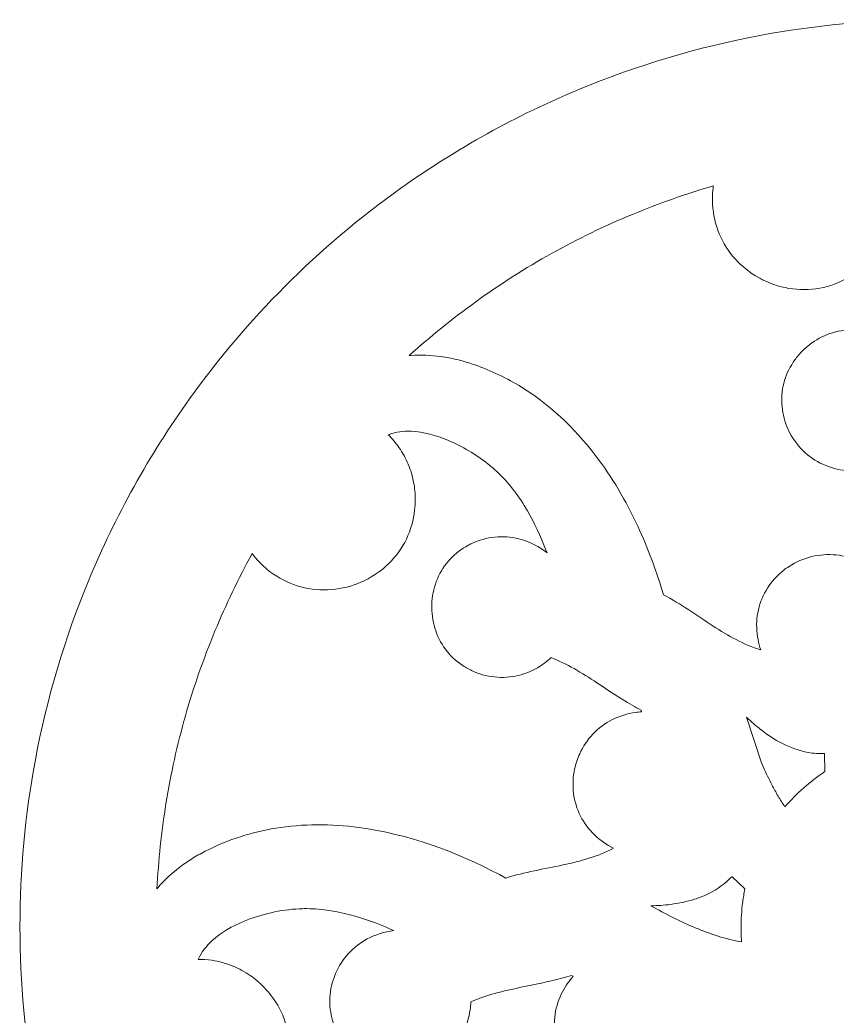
# Model space of a CAD drawing. Header units: millimetres. Extents: x -1799 to 1800, y -574 to 576.
# Drawn here: x 1067.9 to 1158, y -426 to -316.1 of the extents above; entities that cross this region are included whole.
import ezdxf

# ---------------------------------------------------------------- set-up
doc = ezdxf.new("R2010")
doc.units = ezdxf.units.MM
doc.header["$MEASUREMENT"] = 0
doc.layers.add('Layer 1', color=7, linetype='Continuous')

msp = doc.modelspace()

# ---------------------------------------------------------------- linework, layer by layer
at = {"layer": 'Layer 1', "color": 250, "lineweight": 20}
for points, knots in [([(1086.6184, -357.9063), (1082.1731, -364.1002), (1078.4155, -370.8488), (1075.4958, -377.8915), (1075.4958, -377.8915), (1072.8553, -384.2611), (1070.869, -390.9419), (1069.6016, -397.7197), (1069.6016, -397.7197), (1068.4691, -403.7761), (1067.8993, -409.9643), (1067.9032, -416.1257), (1067.9032, -416.1257), (1067.9071, -422.2782), (1068.4828, -428.4564), (1069.6167, -434.5035), (1069.6167, -434.5035), (1070.8929, -441.3094), (1072.8903, -448.0177), (1075.5442, -454.4134), (1075.5442, -454.4134), (1078.4213, -461.347), (1082.1062, -467.9963), (1086.461, -474.1108), (1086.461, -474.1108), (1089.6917, -478.647), (1093.3153, -482.9271), (1097.2557, -486.8626), (1097.2557, -486.8626), (1101.1003, -490.7023), (1105.2696, -494.2425), (1109.684, -497.4107), (1109.684, -497.4107), (1115.8778, -501.8559), (1122.6264, -505.6134), (1129.669, -508.533), (1129.669, -508.533), (1136.0386, -511.1736), (1142.7195, -513.1598), (1149.4972, -514.4272), (1149.4972, -514.4272), (1155.5536, -515.5598), (1161.7418, -516.1296), (1167.9032, -516.1257), (1167.9032, -516.1257), (1174.8277, -516.1213), (1181.7888, -515.3909), (1188.5632, -513.9567), (1188.5632, -513.9567), (1199.5211, -511.6368), (1210.2296, -507.3929), (1219.8019, -501.5767), (1219.8019, -501.5767), (1226.627, -497.4297), (1232.9965, -492.4238), (1238.64, -486.7732), (1238.64, -486.7732), (1242.4802, -482.9281), (1246.0208, -478.7584), (1249.1892, -474.3433), (1249.1892, -474.3433), (1253.634, -468.1499), (1257.3911, -461.4019), (1260.3105, -454.3599), (1260.3105, -454.3599), (1262.9511, -447.9903), (1264.9373, -441.3095), (1266.2047, -434.5318), (1266.2047, -434.5318), (1267.3373, -428.4753), (1267.9071, -422.2871), (1267.9032, -416.1257), (1267.9032, -416.1257), (1267.8993, -409.9731), (1267.3236, -403.7949), (1266.1897, -397.7478), (1266.1897, -397.7478), (1264.9135, -390.9419), (1262.9161, -384.2337), (1260.2621, -377.8379), (1260.2621, -377.8379), (1257.3849, -370.9041), (1253.6998, -364.2544), (1249.3447, -358.1396), (1249.3447, -358.1396), (1246.1142, -353.6038), (1242.4908, -349.324), (1238.5507, -345.3889), (1238.5507, -345.3889), (1234.7064, -341.5494), (1230.5375, -338.0095), (1226.1234, -334.8415), (1226.1234, -334.8415), (1219.9293, -330.396), (1213.1804, -326.6382), (1206.1373, -323.7184), (1206.1373, -323.7184), (1199.7678, -321.0778), (1193.087, -319.0915), (1186.3092, -317.8241), (1186.3092, -317.8241), (1180.2528, -316.6916), (1174.0646, -316.1218), (1167.9032, -316.1257), (1167.9032, -316.1257), (1161.7507, -316.1295), (1155.5725, -316.7053), (1149.5254, -317.8392), (1149.5254, -317.8392), (1142.7195, -319.1154), (1136.0112, -321.1128), (1129.6155, -323.7667), (1129.6155, -323.7667), (1122.6816, -326.644), (1116.0319, -330.3291), (1109.9171, -334.6842), (1109.9171, -334.6842), (1105.3812, -337.9148), (1101.1015, -341.5381), (1097.1663, -345.4783), (1097.1663, -345.4783), (1093.3266, -349.3228), (1089.7865, -353.4919), (1086.6184, -357.9063)], [0, 0, 0, 0, 0.03125, 0.03125, 0.03125, 0.03125, 0.0625, 0.0625, 0.0625, 0.0625, 0.09375, 0.09375, 0.09375, 0.09375, 0.125, 0.125, 0.125, 0.125, 0.15625, 0.15625, 0.15625, 0.15625, 0.1875, 0.1875, 0.1875, 0.1875, 0.21875, 0.21875, 0.21875, 0.21875, 0.25, 0.25, 0.25, 0.25, 0.28125, 0.28125, 0.28125, 0.28125, 0.3125, 0.3125, 0.3125, 0.3125, 0.34375, 0.34375, 0.34375, 0.34375, 0.375, 0.375, 0.375, 0.375, 0.40625, 0.40625, 0.40625, 0.40625, 0.4375, 0.4375, 0.4375, 0.4375, 0.46875, 0.46875, 0.46875, 0.46875, 0.5, 0.5, 0.5, 0.5, 0.53125, 0.53125, 0.53125, 0.53125, 0.5625, 0.5625, 0.5625, 0.5625, 0.59375, 0.59375, 0.59375, 0.59375, 0.625, 0.625, 0.625, 0.625, 0.65625, 0.65625, 0.65625, 0.65625, 0.6875, 0.6875, 0.6875, 0.6875, 0.71875, 0.71875, 0.71875, 0.71875, 0.75, 0.75, 0.75, 0.75, 0.78125, 0.78125, 0.78125, 0.78125, 0.8125, 0.8125, 0.8125, 0.8125, 0.84375, 0.84375, 0.84375, 0.84375, 0.875, 0.875, 0.875, 0.875, 0.90625, 0.90625, 0.90625, 0.90625, 0.9375, 0.9375, 0.9375, 0.9375, 1, 1, 1, 1]), ([(1138.8893, -379.5245), (1138.1317, -376.9361), (1137.192, -374.3916), (1136.053, -371.9469), (1136.053, -371.9469), (1134.767, -369.1866), (1133.2121, -366.5262), (1131.3606, -364.1086), (1131.3606, -364.1086), (1129.0588, -361.1031), (1126.2116, -358.4086), (1122.9673, -356.4575), (1122.9673, -356.4575), (1121.3213, -355.4676), (1119.5557, -354.6536), (1117.7325, -354.0494), (1117.7325, -354.0494), (1117.1866, -353.8684), (1116.6328, -353.7093), (1116.0735, -353.5752), (1116.0735, -353.5752), (1115.498, -353.4372), (1114.9155, -353.3255), (1114.3294, -353.2437), (1114.3294, -353.2437), (1113.2486, -353.0929), (1112.147, -353.0439), (1111.058, -353.1156), (1111.058, -353.1156), (1111.058, -353.1156), (1110.8382, -353.1318), (1110.8382, -353.1318), (1110.8382, -353.1318), (1113.1816, -351.0369), (1115.6328, -349.0555), (1118.1808, -347.215), (1118.1808, -347.215), (1120.8649, -345.2761), (1123.665, -343.488), (1126.5563, -341.8744), (1126.5563, -341.8744), (1129.4364, -340.2671), (1132.4166, -338.8278), (1135.4641, -337.5664), (1135.4641, -337.5664), (1138.3805, -336.3593), (1141.3669, -335.3111), (1144.3942, -334.4179), (1144.3942, -334.4179), (1144.3049, -335.1013), (1144.2761, -335.7961), (1144.3162, -336.4842), (1144.3162, -336.4842), (1144.3805, -337.5859), (1144.6283, -338.6933), (1145.0528, -339.712), (1145.0528, -339.712), (1145.4776, -340.7318), (1146.09, -341.6897), (1146.8324, -342.5078), (1146.8324, -342.5078), (1147.5636, -343.3136), (1148.4386, -344.0065), (1149.387, -344.5399), (1149.387, -344.5399), (1149.5532, -344.6334), (1149.722, -344.7223), (1149.893, -344.8065), (1149.893, -344.8065), (1150.9109, -345.3073), (1152.0266, -345.6447), (1153.1522, -345.7858), (1153.1522, -345.7858), (1154.2793, -345.9272), (1155.4488, -345.8736), (1156.556, -345.6196), (1156.556, -345.6196), (1157.6239, -345.3747), (1158.6625, -344.9356), (1159.5863, -344.3463), (1159.5863, -344.3463), (1160.2279, -343.9371), (1160.8252, -343.451), (1161.363, -342.9126), (1161.363, -342.9126), (1161.5032, -342.7721), (1161.6393, -342.6275), (1161.771, -342.4791), (1161.771, -342.4791), (1162.5109, -341.6451), (1163.1202, -340.675), (1163.5481, -339.6454), (1163.5481, -339.6454), (1163.8206, -338.9896), (1164.0242, -338.3003), (1164.1477, -337.6009), (1164.1477, -337.6009), (1164.2531, -337.0041), (1164.3012, -336.3941), (1164.288, -335.7883), (1164.288, -335.7883), (1164.288, -335.7883), (1164.3735, -335.8268), (1164.3735, -335.8268), (1164.3735, -335.8268), (1165.1138, -336.1685), (1165.7782, -336.6933), (1166.3333, -337.2905), (1166.3333, -337.2905), (1167.2827, -338.3118), (1167.9807, -339.5729), (1168.5093, -340.8633), (1168.5093, -340.8633), (1169.2987, -342.7902), (1169.7789, -344.8786), (1169.8779, -346.9586), (1169.8779, -346.9586), (1169.8861, -347.1305), (1169.8912, -347.3026), (1169.8927, -347.4747), (1169.8927, -347.4747), (1169.9, -348.3161), (1169.8432, -349.1599), (1169.7308, -349.9938), (1169.7308, -349.9938), (1169.6146, -350.8563), (1169.4388, -351.712), (1169.2171, -352.5536), (1169.2171, -352.5536), (1168.8184, -354.0662), (1168.2698, -355.5411), (1167.6463, -356.9757), (1167.6463, -356.9757), (1167.6463, -356.9757), (1167.4677, -357.381), (1167.4677, -357.381), (1167.4677, -357.381), (1167.3482, -356.3541), (1167.0386, -355.3292), (1166.5483, -354.4191), (1166.5483, -354.4191), (1166.1336, -353.6494), (1165.5801, -352.9406), (1164.9334, -352.3521), (1164.9334, -352.3521), (1164.2869, -351.7638), (1163.5303, -351.2789), (1162.7262, -350.936), (1162.7262, -350.936), (1162.5907, -350.8782), (1162.4535, -350.8242), (1162.315, -350.7741), (1162.315, -350.7741), (1161.5077, -350.4822), (1160.6401, -350.3218), (1159.7817, -350.3105), (1159.7817, -350.3105), (1158.9225, -350.2991), (1158.0486, -350.4382), (1157.2362, -350.7184), (1157.2362, -350.7184), (1156.4426, -350.9921), (1155.6872, -351.4077), (1155.0245, -351.923), (1155.0245, -351.923), (1154.749, -352.1372), (1154.4869, -352.3696), (1154.2403, -352.6166), (1154.2403, -352.6166), (1153.9305, -352.9268), (1153.6432, -353.2615), (1153.3861, -353.6166), (1153.3861, -353.6166), (1152.8934, -354.297), (1152.5052, -355.0677), (1152.261, -355.8713), (1152.261, -355.8713), (1152.0103, -356.6963), (1151.9044, -357.5781), (1151.9487, -358.4392), (1151.9487, -358.4392), (1151.993, -359.2993), (1152.1869, -360.163), (1152.5103, -360.9613), (1152.5103, -360.9613), (1152.8713, -361.8525), (1153.406, -362.6905), (1154.0638, -363.3918), (1154.0638, -363.3918), (1154.6689, -364.037), (1155.3962, -364.5852), (1156.1835, -364.9884), (1156.1835, -364.9884), (1156.9696, -365.391), (1157.8361, -365.6597), (1158.7103, -365.7855), (1158.7103, -365.7855), (1159.0136, -365.8291), (1159.3196, -365.8564), (1159.6257, -365.8682), (1159.6257, -365.8682), (1159.9955, -366.7262), (1160.2921, -367.617), (1160.5416, -368.5174), (1160.5416, -368.5174), (1160.804, -369.464), (1161.0163, -370.4244), (1161.2163, -371.3861), (1161.2163, -371.3861), (1161.5305, -372.8962), (1161.8155, -374.4147), (1162.2195, -375.9033), (1162.2195, -375.9033), (1162.3179, -376.2661), (1162.4235, -376.6272), (1162.5381, -376.9853), (1162.5381, -376.9853), (1162.5381, -376.9853), (1162.4443, -377.1593), (1162.4443, -377.1593), (1162.4443, -377.1593), (1161.8491, -376.6358), (1161.1797, -376.1836), (1160.4642, -375.8424), (1160.4642, -375.8424), (1159.6734, -375.4652), (1158.8067, -375.217), (1157.9354, -375.125), (1157.9354, -375.125), (1157.0375, -375.0302), (1156.1099, -375.0976), (1155.2336, -375.3145), (1155.2336, -375.3145), (1154.3582, -375.5313), (1153.5087, -375.9019), (1152.7525, -376.3932), (1152.7525, -376.3932), (1152.3377, -376.6627), (1151.9457, -376.9712), (1151.5868, -377.3115), (1151.5868, -377.3115), (1150.9746, -377.8919), (1150.4477, -378.5787), (1150.0523, -379.3238), (1150.0523, -379.3238), (1149.6414, -380.0983), (1149.3633, -380.9579), (1149.2432, -381.8264), (1149.2432, -381.8264), (1149.1235, -382.6925), (1149.1572, -383.5898), (1149.3225, -384.4484), (1149.3225, -384.4484), (1149.3975, -384.838), (1149.4994, -385.2232), (1149.6241, -385.5999), (1149.6241, -385.5999), (1147.7537, -385.0259), (1146.0206, -384.0303), (1144.378, -382.9674), (1144.378, -382.9674), (1143.472, -382.381), (1142.5822, -381.7698), (1141.6782, -381.1803), (1141.6782, -381.1803), (1140.7726, -380.5897), (1139.8505, -380.0194), (1138.8893, -379.5245)], [0, 0, 0, 0, 0.01470588, 0.01470588, 0.01470588, 0.01470588, 0.02941176, 0.02941176, 0.02941176, 0.02941176, 0.04411765, 0.04411765, 0.04411765, 0.04411765, 0.05882353, 0.05882353, 0.05882353, 0.05882353, 0.07352941, 0.07352941, 0.07352941, 0.07352941, 0.08823529, 0.08823529, 0.08823529, 0.08823529, 0.10294118, 0.10294118, 0.10294118, 0.10294118, 0.11764706, 0.11764706, 0.11764706, 0.11764706, 0.13235294, 0.13235294, 0.13235294, 0.13235294, 0.14705882, 0.14705882, 0.14705882, 0.14705882, 0.16176471, 0.16176471, 0.16176471, 0.16176471, 0.17647059, 0.17647059, 0.17647059, 0.17647059, 0.19117647, 0.19117647, 0.19117647, 0.19117647, 0.20588235, 0.20588235, 0.20588235, 0.20588235, 0.22058824, 0.22058824, 0.22058824, 0.22058824, 0.23529412, 0.23529412, 0.23529412, 0.23529412, 0.25, 0.25, 0.25, 0.25, 0.26470588, 0.26470588, 0.26470588, 0.26470588, 0.27941176, 0.27941176, 0.27941176, 0.27941176, 0.29411765, 0.29411765, 0.29411765, 0.29411765, 0.30882353, 0.30882353, 0.30882353, 0.30882353, 0.32352941, 0.32352941, 0.32352941, 0.32352941, 0.33823529, 0.33823529, 0.33823529, 0.33823529, 0.35294118, 0.35294118, 0.35294118, 0.35294118, 0.36764706, 0.36764706, 0.36764706, 0.36764706, 0.38235294, 0.38235294, 0.38235294, 0.38235294, 0.39705882, 0.39705882, 0.39705882, 0.39705882, 0.41176471, 0.41176471, 0.41176471, 0.41176471, 0.42647059, 0.42647059, 0.42647059, 0.42647059, 0.44117647, 0.44117647, 0.44117647, 0.44117647, 0.45588235, 0.45588235, 0.45588235, 0.45588235, 0.47058824, 0.47058824, 0.47058824, 0.47058824, 0.48529412, 0.48529412, 0.48529412, 0.48529412, 0.5, 0.5, 0.5, 0.5, 0.51470588, 0.51470588, 0.51470588, 0.51470588, 0.52941176, 0.52941176, 0.52941176, 0.52941176, 0.54411765, 0.54411765, 0.54411765, 0.54411765, 0.55882353, 0.55882353, 0.55882353, 0.55882353, 0.57352941, 0.57352941, 0.57352941, 0.57352941, 0.58823529, 0.58823529, 0.58823529, 0.58823529, 0.60294118, 0.60294118, 0.60294118, 0.60294118, 0.61764706, 0.61764706, 0.61764706, 0.61764706, 0.63235294, 0.63235294, 0.63235294, 0.63235294, 0.64705882, 0.64705882, 0.64705882, 0.64705882, 0.66176471, 0.66176471, 0.66176471, 0.66176471, 0.67647059, 0.67647059, 0.67647059, 0.67647059, 0.69117647, 0.69117647, 0.69117647, 0.69117647, 0.70588235, 0.70588235, 0.70588235, 0.70588235, 0.72058824, 0.72058824, 0.72058824, 0.72058824, 0.73529412, 0.73529412, 0.73529412, 0.73529412, 0.75, 0.75, 0.75, 0.75, 0.76470588, 0.76470588, 0.76470588, 0.76470588, 0.77941176, 0.77941176, 0.77941176, 0.77941176, 0.79411765, 0.79411765, 0.79411765, 0.79411765, 0.80882353, 0.80882353, 0.80882353, 0.80882353, 0.82352941, 0.82352941, 0.82352941, 0.82352941, 0.83823529, 0.83823529, 0.83823529, 0.83823529, 0.85294118, 0.85294118, 0.85294118, 0.85294118, 0.86764706, 0.86764706, 0.86764706, 0.86764706, 0.88235294, 0.88235294, 0.88235294, 0.88235294, 0.89705882, 0.89705882, 0.89705882, 0.89705882, 0.91176471, 0.91176471, 0.91176471, 0.91176471, 0.92647059, 0.92647059, 0.92647059, 0.92647059, 0.94117647, 0.94117647, 0.94117647, 0.94117647, 0.95588235, 0.95588235, 0.95588235, 0.95588235, 0.97058824, 0.97058824, 0.97058824, 0.97058824, 1, 1, 1, 1]), ([(1089.417, -383.5139), (1090.6265, -380.6015), (1091.9981, -377.7521), (1093.5075, -374.9832), (1093.5075, -374.9832), (1094.0135, -375.6335), (1094.5919, -376.235), (1095.2301, -376.7562), (1095.2301, -376.7562), (1096.079, -377.4495), (1097.0549, -378.0123), (1098.0842, -378.3886), (1098.0842, -378.3886), (1099.1463, -378.7768), (1100.294, -378.9776), (1101.4248, -378.98), (1101.4248, -378.98), (1102.5542, -378.9825), (1103.6986, -378.7894), (1104.7669, -378.4227), (1104.7669, -378.4227), (1105.1713, -378.2839), (1105.5679, -378.1197), (1105.952, -377.9319), (1105.952, -377.9319), (1106.9213, -377.458), (1107.8273, -376.8225), (1108.5974, -376.0668), (1108.5974, -376.0668), (1109.3873, -375.2917), (1110.0539, -374.3673), (1110.5344, -373.3703), (1110.5344, -373.3703), (1111.0144, -372.3746), (1111.3209, -371.2798), (1111.4435, -370.1813), (1111.4435, -370.1813), (1111.4879, -369.783), (1111.5094, -369.3816), (1111.5091, -368.9809), (1111.5091, -368.9809), (1111.5087, -368.3601), (1111.4505, -367.7366), (1111.3356, -367.1266), (1111.3356, -367.1266), (1111.2068, -366.4437), (1111.0055, -365.7707), (1110.7377, -365.1295), (1110.7377, -365.1295), (1110.4654, -364.4773), (1110.1214, -363.8509), (1109.7174, -363.2711), (1109.7174, -363.2711), (1109.3693, -362.7716), (1108.9737, -362.3023), (1108.5407, -361.8745), (1108.5407, -361.8745), (1108.5407, -361.8745), (1108.625, -361.8425), (1108.625, -361.8425), (1108.625, -361.8425), (1109.3908, -361.5599), (1110.2328, -361.461), (1111.0486, -361.4908), (1111.0486, -361.4908), (1112.4421, -361.5418), (1113.8275, -361.94), (1115.1137, -362.4787), (1115.1137, -362.4787), (1116.6987, -363.1425), (1118.2004, -364.0415), (1119.5482, -365.1076), (1119.5482, -365.1076), (1119.9716, -365.4426), (1120.3812, -365.7968), (1120.7663, -366.1753), (1120.7663, -366.1753), (1121.3664, -366.765), (1121.9229, -367.4018), (1122.4332, -368.0709), (1122.4332, -368.0709), (1122.9609, -368.7629), (1123.4417, -369.4923), (1123.8799, -370.2442), (1123.8799, -370.2442), (1124.6675, -371.5955), (1125.3224, -373.0261), (1125.8958, -374.4812), (1125.8958, -374.4812), (1125.8958, -374.4812), (1126.0563, -374.8946), (1126.0563, -374.8946), (1126.0563, -374.8946), (1125.8205, -374.7078), (1125.5749, -374.5328), (1125.3209, -374.3717), (1125.3209, -374.3717), (1124.5846, -373.9044), (1123.7628, -373.5491), (1122.9155, -373.3431), (1122.9155, -373.3431), (1122.0615, -373.1355), (1121.1595, -373.0739), (1120.2852, -373.1628), (1120.2852, -373.1628), (1119.4111, -373.2517), (1118.5405, -373.4925), (1117.7447, -373.8648), (1117.7447, -373.8648), (1117.6122, -373.9268), (1117.4813, -373.9926), (1117.3524, -374.0619), (1117.3524, -374.0619), (1116.6155, -374.4584), (1115.9337, -374.9812), (1115.3633, -375.5935), (1115.3633, -375.5935), (1114.7776, -376.2221), (1114.2944, -376.9634), (1113.9568, -377.7535), (1113.9568, -377.7535), (1113.6198, -378.5421), (1113.419, -379.4), (1113.3566, -380.2554), (1113.3566, -380.2554), (1113.3415, -380.4629), (1113.3342, -380.671), (1113.3343, -380.8791), (1113.3343, -380.8791), (1113.3343, -380.8791), (1113.3347, -380.9522), (1113.3347, -380.9522), (1113.3347, -380.9522), (1113.3424, -381.8161), (1113.4843, -382.6915), (1113.7675, -383.5077), (1113.7675, -383.5077), (1114.0515, -384.3261), (1114.4857, -385.106), (1115.0328, -385.7777), (1115.0328, -385.7777), (1115.5607, -386.4258), (1116.2066, -386.9914), (1116.9158, -387.4339), (1116.9158, -387.4339), (1117.2649, -387.6517), (1117.6325, -387.8425), (1118.0114, -388.0029), (1118.0114, -388.0029), (1118.8199, -388.3452), (1119.6979, -388.554), (1120.574, -388.6107), (1120.574, -388.6107), (1121.4504, -388.6676), (1122.3492, -388.5728), (1123.1942, -388.333), (1123.1942, -388.333), (1124.0293, -388.096), (1124.8332, -387.7112), (1125.5476, -387.2181), (1125.5476, -387.2181), (1125.8877, -386.9833), (1126.2111, -386.7227), (1126.5144, -386.4421), (1126.5144, -386.4421), (1127.3825, -386.7871), (1128.2218, -387.2071), (1129.0348, -387.6671), (1129.0348, -387.6671), (1129.8897, -388.1509), (1130.7188, -388.6798), (1131.5403, -389.2184), (1131.5403, -389.2184), (1132.8284, -390.0629), (1134.1019, -390.934), (1135.4381, -391.7004), (1135.4381, -391.7004), (1135.7657, -391.8883), (1136.0972, -392.0699), (1136.433, -392.243), (1136.433, -392.243), (1136.433, -392.243), (1136.4883, -392.4275), (1136.4883, -392.4275), (1136.4883, -392.4275), (1136.266, -392.4423), (1136.0441, -392.4649), (1135.8235, -392.4958), (1135.8235, -392.4958), (1134.9366, -392.6199), (1134.056, -392.8838), (1133.2556, -393.2855), (1133.2556, -393.2855), (1132.4532, -393.6883), (1131.711, -394.2409), (1131.0952, -394.8944), (1131.0952, -394.8944), (1130.5018, -395.5242), (1130.0087, -396.2634), (1129.6497, -397.0507), (1129.6497, -397.0507), (1129.4043, -397.5886), (1129.2169, -398.1568), (1129.0935, -398.735), (1129.0935, -398.735), (1128.9087, -399.601), (1128.8654, -400.5097), (1128.973, -401.3886), (1128.973, -401.3886), (1129.0808, -402.2688), (1129.3449, -403.1437), (1129.7478, -403.9336), (1129.7478, -403.9336), (1130.1367, -404.696), (1130.6656, -405.3993), (1131.2839, -405.991), (1131.2839, -405.991), (1131.9033, -406.5836), (1132.6251, -407.0796), (1133.3896, -407.4674), (1133.3896, -407.4674), (1131.6642, -408.3846), (1129.7369, -408.9059), (1127.8261, -409.315), (1127.8261, -409.315), (1126.7702, -409.5411), (1125.7081, -409.7377), (1124.6513, -409.9599), (1124.6513, -409.9599), (1123.5926, -410.1824), (1122.5365, -410.4309), (1121.5062, -410.7607), (1121.5062, -410.7607), (1121.5062, -410.7607), (1120.809, -410.3853), (1120.809, -410.3853), (1120.809, -410.3853), (1115.9851, -407.831), (1110.6931, -405.9009), (1105.2821, -405.1836), (1105.2821, -405.1836), (1102.253, -404.782), (1099.1312, -404.7679), (1096.1156, -405.2606), (1096.1156, -405.2606), (1093.4944, -405.6889), (1090.9061, -406.5152), (1088.5325, -407.7071), (1088.5325, -407.7071), (1088.0174, -407.9657), (1087.5124, -408.2456), (1087.0212, -408.5472), (1087.0212, -408.5472), (1086.5181, -408.8562), (1086.0286, -409.1887), (1085.5576, -409.5447), (1085.5576, -409.5447), (1084.6654, -410.2191), (1083.8332, -410.9842), (1083.0987, -411.8276), (1083.0987, -411.8276), (1083.0987, -411.8276), (1083.0084, -411.9323), (1083.0084, -411.9323), (1083.0084, -411.9323), (1083.1832, -408.7975), (1083.5138, -405.6667), (1084.0124, -402.5669), (1084.0124, -402.5669), (1084.5387, -399.2952), (1085.2544, -396.048), (1086.1593, -392.8601), (1086.1593, -392.8601), (1087.0602, -389.6863), (1088.1516, -386.5608), (1089.417, -383.5139)], [0, 0, 0, 0, 0.01428571, 0.01428571, 0.01428571, 0.01428571, 0.02857143, 0.02857143, 0.02857143, 0.02857143, 0.04285714, 0.04285714, 0.04285714, 0.04285714, 0.05714286, 0.05714286, 0.05714286, 0.05714286, 0.07142857, 0.07142857, 0.07142857, 0.07142857, 0.08571429, 0.08571429, 0.08571429, 0.08571429, 0.1, 0.1, 0.1, 0.1, 0.11428571, 0.11428571, 0.11428571, 0.11428571, 0.12857143, 0.12857143, 0.12857143, 0.12857143, 0.14285714, 0.14285714, 0.14285714, 0.14285714, 0.15714286, 0.15714286, 0.15714286, 0.15714286, 0.17142857, 0.17142857, 0.17142857, 0.17142857, 0.18571429, 0.18571429, 0.18571429, 0.18571429, 0.2, 0.2, 0.2, 0.2, 0.21428571, 0.21428571, 0.21428571, 0.21428571, 0.22857143, 0.22857143, 0.22857143, 0.22857143, 0.24285714, 0.24285714, 0.24285714, 0.24285714, 0.25714286, 0.25714286, 0.25714286, 0.25714286, 0.27142857, 0.27142857, 0.27142857, 0.27142857, 0.28571429, 0.28571429, 0.28571429, 0.28571429, 0.3, 0.3, 0.3, 0.3, 0.31428571, 0.31428571, 0.31428571, 0.31428571, 0.32857143, 0.32857143, 0.32857143, 0.32857143, 0.34285714, 0.34285714, 0.34285714, 0.34285714, 0.35714286, 0.35714286, 0.35714286, 0.35714286, 0.37142857, 0.37142857, 0.37142857, 0.37142857, 0.38571429, 0.38571429, 0.38571429, 0.38571429, 0.4, 0.4, 0.4, 0.4, 0.41428571, 0.41428571, 0.41428571, 0.41428571, 0.42857143, 0.42857143, 0.42857143, 0.42857143, 0.44285714, 0.44285714, 0.44285714, 0.44285714, 0.45714286, 0.45714286, 0.45714286, 0.45714286, 0.47142857, 0.47142857, 0.47142857, 0.47142857, 0.48571429, 0.48571429, 0.48571429, 0.48571429, 0.5, 0.5, 0.5, 0.5, 0.51428571, 0.51428571, 0.51428571, 0.51428571, 0.52857143, 0.52857143, 0.52857143, 0.52857143, 0.54285714, 0.54285714, 0.54285714, 0.54285714, 0.55714286, 0.55714286, 0.55714286, 0.55714286, 0.57142857, 0.57142857, 0.57142857, 0.57142857, 0.58571429, 0.58571429, 0.58571429, 0.58571429, 0.6, 0.6, 0.6, 0.6, 0.61428571, 0.61428571, 0.61428571, 0.61428571, 0.62857143, 0.62857143, 0.62857143, 0.62857143, 0.64285714, 0.64285714, 0.64285714, 0.64285714, 0.65714286, 0.65714286, 0.65714286, 0.65714286, 0.67142857, 0.67142857, 0.67142857, 0.67142857, 0.68571429, 0.68571429, 0.68571429, 0.68571429, 0.7, 0.7, 0.7, 0.7, 0.71428571, 0.71428571, 0.71428571, 0.71428571, 0.72857143, 0.72857143, 0.72857143, 0.72857143, 0.74285714, 0.74285714, 0.74285714, 0.74285714, 0.75714286, 0.75714286, 0.75714286, 0.75714286, 0.77142857, 0.77142857, 0.77142857, 0.77142857, 0.78571429, 0.78571429, 0.78571429, 0.78571429, 0.8, 0.8, 0.8, 0.8, 0.81428571, 0.81428571, 0.81428571, 0.81428571, 0.82857143, 0.82857143, 0.82857143, 0.82857143, 0.84285714, 0.84285714, 0.84285714, 0.84285714, 0.85714286, 0.85714286, 0.85714286, 0.85714286, 0.87142857, 0.87142857, 0.87142857, 0.87142857, 0.88571429, 0.88571429, 0.88571429, 0.88571429, 0.9, 0.9, 0.9, 0.9, 0.91428571, 0.91428571, 0.91428571, 0.91428571, 0.92857143, 0.92857143, 0.92857143, 0.92857143, 0.94285714, 0.94285714, 0.94285714, 0.94285714, 0.95714286, 0.95714286, 0.95714286, 0.95714286, 0.97142857, 0.97142857, 0.97142857, 0.97142857, 1, 1, 1, 1]), ([(1151.5433, -401.7211), (1151.3021, -401.3172), (1151.0736, -400.9055), (1150.8563, -400.4883), (1150.8563, -400.4883), (1150.5301, -399.8621), (1150.2286, -399.2227), (1149.9458, -398.5758), (1149.9458, -398.5758), (1149.9458, -398.5758), (1149.6744, -397.94), (1149.6744, -397.94), (1149.6744, -397.94), (1149.6744, -397.94), (1148.0422, -393.0054), (1148.0422, -393.0054), (1148.0422, -393.0054), (1148.5659, -393.5099), (1149.1149, -393.9901), (1149.6904, -394.4347), (1149.6904, -394.4347), (1150.4049, -394.9866), (1151.1652, -395.4873), (1151.9677, -395.9009), (1151.9677, -395.9009), (1152.8776, -396.3698), (1153.8598, -396.7317), (1154.8675, -396.9117), (1154.8675, -396.9117), (1155.4563, -397.0169), (1156.06, -397.061), (1156.6576, -397.0359), (1156.6576, -397.0359), (1156.6576, -397.0359), (1156.6894, -399.0147), (1156.6894, -399.0147), (1156.6894, -399.0147), (1155.0512, -400.1265), (1153.6061, -401.404), (1152.2987, -402.8978), (1152.2987, -402.8978), (1152.0337, -402.5143), (1151.7821, -402.1213), (1151.5433, -401.7211)], [0, 0, 0, 0, 0.08333333, 0.08333333, 0.08333333, 0.08333333, 0.16666667, 0.16666667, 0.16666667, 0.16666667, 0.25, 0.25, 0.25, 0.25, 0.33333333, 0.33333333, 0.33333333, 0.33333333, 0.41666667, 0.41666667, 0.41666667, 0.41666667, 0.5, 0.5, 0.5, 0.5, 0.58333333, 0.58333333, 0.58333333, 0.58333333, 0.66666667, 0.66666667, 0.66666667, 0.66666667, 0.75, 0.75, 0.75, 0.75, 0.83333333, 0.83333333, 0.83333333, 0.83333333, 1, 1, 1, 1]), ([(1143.526, -412.6397), (1144.5031, -412.2033), (1145.4306, -411.6029), (1146.1914, -410.8502), (1146.1914, -410.8502), (1146.2806, -410.7619), (1146.3678, -410.6714), (1146.4528, -410.579), (1146.4528, -410.579), (1146.4528, -410.579), (1147.8752, -411.9546), (1147.8752, -411.9546), (1147.8752, -411.9546), (1147.7808, -412.4315), (1147.7014, -412.9116), (1147.6378, -413.3936), (1147.6378, -413.3936), (1147.5733, -413.8832), (1147.5252, -414.3753), (1147.4942, -414.8682), (1147.4942, -414.8682), (1147.4477, -415.6093), (1147.4401, -416.3539), (1147.4723, -417.0958), (1147.4723, -417.0958), (1147.4826, -417.3328), (1147.497, -417.5696), (1147.5154, -417.8061), (1147.5154, -417.8061), (1145.7632, -417.4888), (1144.0487, -416.9347), (1142.4055, -416.2486), (1142.4055, -416.2486), (1141.5648, -415.8975), (1140.7384, -415.5112), (1139.924, -415.1026), (1139.924, -415.1026), (1139.1099, -414.6942), (1138.307, -414.2632), (1137.5108, -413.821), (1137.5108, -413.821), (1138.2376, -413.8074), (1138.965, -413.7587), (1139.686, -413.6662), (1139.686, -413.6662), (1140.5818, -413.5513), (1141.4738, -413.3678), (1142.334, -413.0927), (1142.334, -413.0927), (1142.7389, -412.9632), (1143.1379, -412.813), (1143.526, -412.6397)], [0, 0, 0, 0, 0.07142857, 0.07142857, 0.07142857, 0.07142857, 0.14285714, 0.14285714, 0.14285714, 0.14285714, 0.21428571, 0.21428571, 0.21428571, 0.21428571, 0.28571429, 0.28571429, 0.28571429, 0.28571429, 0.35714286, 0.35714286, 0.35714286, 0.35714286, 0.42857143, 0.42857143, 0.42857143, 0.42857143, 0.5, 0.5, 0.5, 0.5, 0.57142857, 0.57142857, 0.57142857, 0.57142857, 0.64285714, 0.64285714, 0.64285714, 0.64285714, 0.71428571, 0.71428571, 0.71428571, 0.71428571, 0.78571429, 0.78571429, 0.78571429, 0.78571429, 0.85714286, 0.85714286, 0.85714286, 0.85714286, 1, 1, 1, 1]), ([(1089.066, -417.6971), (1090.0877, -416.7469), (1091.3497, -416.0486), (1092.6408, -415.5197), (1092.6408, -415.5197), (1094.5594, -414.7338), (1096.6379, -414.2548), (1098.7087, -414.1523), (1098.7087, -414.1523), (1098.8897, -414.1433), (1099.0709, -414.1377), (1099.2521, -414.1362), (1099.2521, -414.1362), (1100.0935, -414.1289), (1100.9373, -414.1857), (1101.7712, -414.298), (1101.7712, -414.298), (1102.6337, -414.4142), (1103.4894, -414.5899), (1104.3309, -414.8117), (1104.3309, -414.8117), (1105.8433, -415.2103), (1107.318, -415.7588), (1108.7524, -416.3823), (1108.7524, -416.3823), (1108.7524, -416.3823), (1109.1581, -416.5611), (1109.1581, -416.5611), (1109.1581, -416.5611), (1108.132, -416.6802), (1107.1078, -416.9897), (1106.1983, -417.4796), (1106.1983, -417.4796), (1105.428, -417.8946), (1104.7188, -418.4486), (1104.1299, -419.0957), (1104.1299, -419.0957), (1103.5411, -419.7427), (1103.0559, -420.4998), (1102.7127, -421.3045), (1102.7127, -421.3045), (1102.6557, -421.4381), (1102.6024, -421.5734), (1102.5529, -421.71), (1102.5529, -421.71), (1102.2605, -422.5166), (1102.0994, -423.3836), (1102.0873, -424.2415), (1102.0873, -424.2415), (1102.0752, -425.1003), (1102.2135, -425.9739), (1102.4929, -426.7861), (1102.4929, -426.7861), (1102.7658, -427.5793), (1103.1804, -428.3344), (1103.6946, -428.9971), (1103.6946, -428.9971), (1103.9104, -429.2752), (1104.1449, -429.5398), (1104.394, -429.7886), (1104.394, -429.7886), (1104.7045, -430.0986), (1105.0395, -430.3862), (1105.395, -430.6435), (1105.395, -430.6435), (1106.0752, -431.1359), (1106.8458, -431.524), (1107.6493, -431.7682), (1107.6493, -431.7682), (1108.4742, -432.0188), (1109.3558, -432.1247), (1110.2167, -432.0803), (1110.2167, -432.0803), (1111.0767, -432.0361), (1111.9403, -431.8421), (1112.7384, -431.5188), (1112.7384, -431.5188), (1113.6332, -431.1563), (1114.4743, -430.6187), (1115.1775, -429.9572), (1115.1775, -429.9572), (1115.8224, -429.3507), (1116.3699, -428.6219), (1116.7723, -427.8333), (1116.7723, -427.8333), (1117.174, -427.046), (1117.4417, -426.1784), (1117.5664, -425.3033), (1117.5664, -425.3033), (1117.609, -425.0048), (1117.6357, -424.7037), (1117.6474, -424.4025), (1117.6474, -424.4025), (1118.5052, -424.0326), (1119.3958, -423.7362), (1120.296, -423.4866), (1120.296, -423.4866), (1121.2426, -423.2243), (1122.2028, -423.0121), (1123.1645, -422.8121), (1123.1645, -422.8121), (1124.6727, -422.4984), (1126.1894, -422.2138), (1127.6762, -421.8106), (1127.6762, -421.8106), (1128.0406, -421.7118), (1128.4032, -421.6059), (1128.7628, -421.4908), (1128.7628, -421.4908), (1128.7628, -421.4908), (1128.9367, -421.5846), (1128.9367, -421.5846), (1128.9367, -421.5846), (1128.4125, -422.181), (1127.9598, -422.8518), (1127.6184, -423.5687), (1127.6184, -423.5687), (1127.2417, -424.3597), (1126.9939, -425.2262), (1126.9021, -426.0975), (1126.9021, -426.0975), (1126.8076, -426.995), (1126.8752, -427.9222), (1127.0922, -428.7982), (1127.0922, -428.7982), (1127.309, -429.6731), (1127.6797, -430.5222), (1128.171, -431.278), (1128.171, -431.278), (1128.4397, -431.6913), (1128.7471, -432.0819), (1129.0861, -432.4398), (1129.0861, -432.4398), (1129.6664, -433.0523), (1130.3533, -433.5796), (1131.0986, -433.9752), (1131.0986, -433.9752), (1131.873, -434.3864), (1132.7327, -434.6648), (1133.6012, -434.7851), (1133.6012, -434.7851), (1134.4674, -434.9051), (1135.3647, -434.8718), (1136.2235, -434.7067), (1136.2235, -434.7067), (1136.614, -434.6317), (1137, -434.5297), (1137.3774, -434.4048), (1137.3774, -434.4048), (1136.8037, -436.275), (1135.8081, -438.0079), (1134.7451, -439.6503), (1134.7451, -439.6503), (1134.1587, -440.5564), (1133.5473, -441.4462), (1132.9578, -442.3503), (1132.9578, -442.3503), (1132.3671, -443.256), (1131.7968, -444.1783), (1131.3019, -445.1397), (1131.3019, -445.1397), (1128.7139, -445.8969), (1126.1698, -446.8364), (1123.7255, -447.9751), (1123.7255, -447.9751), (1120.9648, -449.2613), (1118.304, -450.8164), (1115.8861, -452.6682), (1115.8861, -452.6682), (1112.8818, -454.9692), (1110.1882, -457.8148), (1108.2373, -461.0574), (1108.2373, -461.0574), (1107.2463, -462.7046), (1106.4315, -464.4716), (1105.8268, -466.2964), (1105.8268, -466.2964), (1105.6458, -466.8426), (1105.4866, -467.3967), (1105.3526, -467.9563), (1105.3526, -467.9563), (1105.2147, -468.5316), (1105.1032, -469.1139), (1105.0215, -469.6998), (1105.0215, -469.6998), (1104.87, -470.7861), (1104.8213, -471.8934), (1104.8942, -472.9878), (1104.8942, -472.9878), (1104.8942, -472.9878), (1104.9091, -473.1913), (1104.9091, -473.1913), (1104.9091, -473.1913), (1102.8157, -470.8473), (1100.8365, -468.3951), (1098.9984, -465.846), (1098.9984, -465.846), (1097.0629, -463.1617), (1095.2783, -460.3615), (1093.668, -457.4705), (1093.668, -457.4705), (1090.5343, -451.8445), (1088.0471, -445.8194), (1086.2209, -439.644), (1086.2209, -439.644), (1086.2209, -439.644), (1086.2191, -439.6378), (1086.2191, -439.6378), (1086.2191, -439.6378), (1086.862, -439.7209), (1087.5146, -439.7504), (1088.1621, -439.7191), (1088.1621, -439.7191), (1089.2647, -439.6657), (1090.3748, -439.4292), (1091.3981, -439.0149), (1091.3981, -439.0149), (1092.4225, -438.6002), (1093.3869, -437.9971), (1094.2124, -437.2623), (1094.2124, -437.2623), (1095.0242, -436.5397), (1095.7247, -435.6723), (1096.2667, -434.7302), (1096.2667, -434.7302), (1096.3796, -434.534), (1096.4861, -434.3339), (1096.586, -434.1307), (1096.586, -434.1307), (1097.0863, -433.1125), (1097.4232, -431.9964), (1097.5638, -430.8706), (1097.5638, -430.8706), (1097.7046, -429.7432), (1097.6503, -428.5735), (1097.3956, -427.4663), (1097.3956, -427.4663), (1097.15, -426.3987), (1096.7103, -425.3605), (1096.1206, -424.4374), (1096.1206, -424.4374), (1095.712, -423.7977), (1095.2271, -423.2022), (1094.6901, -422.6659), (1094.6901, -422.6659), (1094.2611, -422.2374), (1093.7913, -421.8464), (1093.2926, -421.5015), (1093.2926, -421.5015), (1092.7086, -421.0977), (1092.0786, -420.7533), (1091.423, -420.4808), (1091.423, -420.4808), (1090.6681, -420.1671), (1089.8679, -419.9448), (1089.0586, -419.8303), (1089.0586, -419.8303), (1088.565, -419.7605), (1088.0642, -419.73), (1087.5658, -419.7409), (1087.5658, -419.7409), (1087.5658, -419.7409), (1087.6043, -419.6553), (1087.6043, -419.6553), (1087.6043, -419.6553), (1087.9453, -418.9156), (1088.4695, -418.2518), (1089.066, -417.6971)], [0, 0, 0, 0, 0.01470588, 0.01470588, 0.01470588, 0.01470588, 0.02941176, 0.02941176, 0.02941176, 0.02941176, 0.04411765, 0.04411765, 0.04411765, 0.04411765, 0.05882353, 0.05882353, 0.05882353, 0.05882353, 0.07352941, 0.07352941, 0.07352941, 0.07352941, 0.08823529, 0.08823529, 0.08823529, 0.08823529, 0.10294118, 0.10294118, 0.10294118, 0.10294118, 0.11764706, 0.11764706, 0.11764706, 0.11764706, 0.13235294, 0.13235294, 0.13235294, 0.13235294, 0.14705882, 0.14705882, 0.14705882, 0.14705882, 0.16176471, 0.16176471, 0.16176471, 0.16176471, 0.17647059, 0.17647059, 0.17647059, 0.17647059, 0.19117647, 0.19117647, 0.19117647, 0.19117647, 0.20588235, 0.20588235, 0.20588235, 0.20588235, 0.22058824, 0.22058824, 0.22058824, 0.22058824, 0.23529412, 0.23529412, 0.23529412, 0.23529412, 0.25, 0.25, 0.25, 0.25, 0.26470588, 0.26470588, 0.26470588, 0.26470588, 0.27941176, 0.27941176, 0.27941176, 0.27941176, 0.29411765, 0.29411765, 0.29411765, 0.29411765, 0.30882353, 0.30882353, 0.30882353, 0.30882353, 0.32352941, 0.32352941, 0.32352941, 0.32352941, 0.33823529, 0.33823529, 0.33823529, 0.33823529, 0.35294118, 0.35294118, 0.35294118, 0.35294118, 0.36764706, 0.36764706, 0.36764706, 0.36764706, 0.38235294, 0.38235294, 0.38235294, 0.38235294, 0.39705882, 0.39705882, 0.39705882, 0.39705882, 0.41176471, 0.41176471, 0.41176471, 0.41176471, 0.42647059, 0.42647059, 0.42647059, 0.42647059, 0.44117647, 0.44117647, 0.44117647, 0.44117647, 0.45588235, 0.45588235, 0.45588235, 0.45588235, 0.47058824, 0.47058824, 0.47058824, 0.47058824, 0.48529412, 0.48529412, 0.48529412, 0.48529412, 0.5, 0.5, 0.5, 0.5, 0.51470588, 0.51470588, 0.51470588, 0.51470588, 0.52941176, 0.52941176, 0.52941176, 0.52941176, 0.54411765, 0.54411765, 0.54411765, 0.54411765, 0.55882353, 0.55882353, 0.55882353, 0.55882353, 0.57352941, 0.57352941, 0.57352941, 0.57352941, 0.58823529, 0.58823529, 0.58823529, 0.58823529, 0.60294118, 0.60294118, 0.60294118, 0.60294118, 0.61764706, 0.61764706, 0.61764706, 0.61764706, 0.63235294, 0.63235294, 0.63235294, 0.63235294, 0.64705882, 0.64705882, 0.64705882, 0.64705882, 0.66176471, 0.66176471, 0.66176471, 0.66176471, 0.67647059, 0.67647059, 0.67647059, 0.67647059, 0.69117647, 0.69117647, 0.69117647, 0.69117647, 0.70588235, 0.70588235, 0.70588235, 0.70588235, 0.72058824, 0.72058824, 0.72058824, 0.72058824, 0.73529412, 0.73529412, 0.73529412, 0.73529412, 0.75, 0.75, 0.75, 0.75, 0.76470588, 0.76470588, 0.76470588, 0.76470588, 0.77941176, 0.77941176, 0.77941176, 0.77941176, 0.79411765, 0.79411765, 0.79411765, 0.79411765, 0.80882353, 0.80882353, 0.80882353, 0.80882353, 0.82352941, 0.82352941, 0.82352941, 0.82352941, 0.83823529, 0.83823529, 0.83823529, 0.83823529, 0.85294118, 0.85294118, 0.85294118, 0.85294118, 0.86764706, 0.86764706, 0.86764706, 0.86764706, 0.88235294, 0.88235294, 0.88235294, 0.88235294, 0.89705882, 0.89705882, 0.89705882, 0.89705882, 0.91176471, 0.91176471, 0.91176471, 0.91176471, 0.92647059, 0.92647059, 0.92647059, 0.92647059, 0.94117647, 0.94117647, 0.94117647, 0.94117647, 0.95588235, 0.95588235, 0.95588235, 0.95588235, 0.97058824, 0.97058824, 0.97058824, 0.97058824, 1, 1, 1, 1])]:
    msp.add_open_spline(points, degree=3, knots=knots, dxfattribs=at)
msp.add_open_spline([(1152.2987, -402.8978), (1152.2987, -402.8978), (1152.2987, -402.8978), (1152.2987, -402.8978)], degree=3, dxfattribs=at)

doc.saveas('drawing.dxf')
